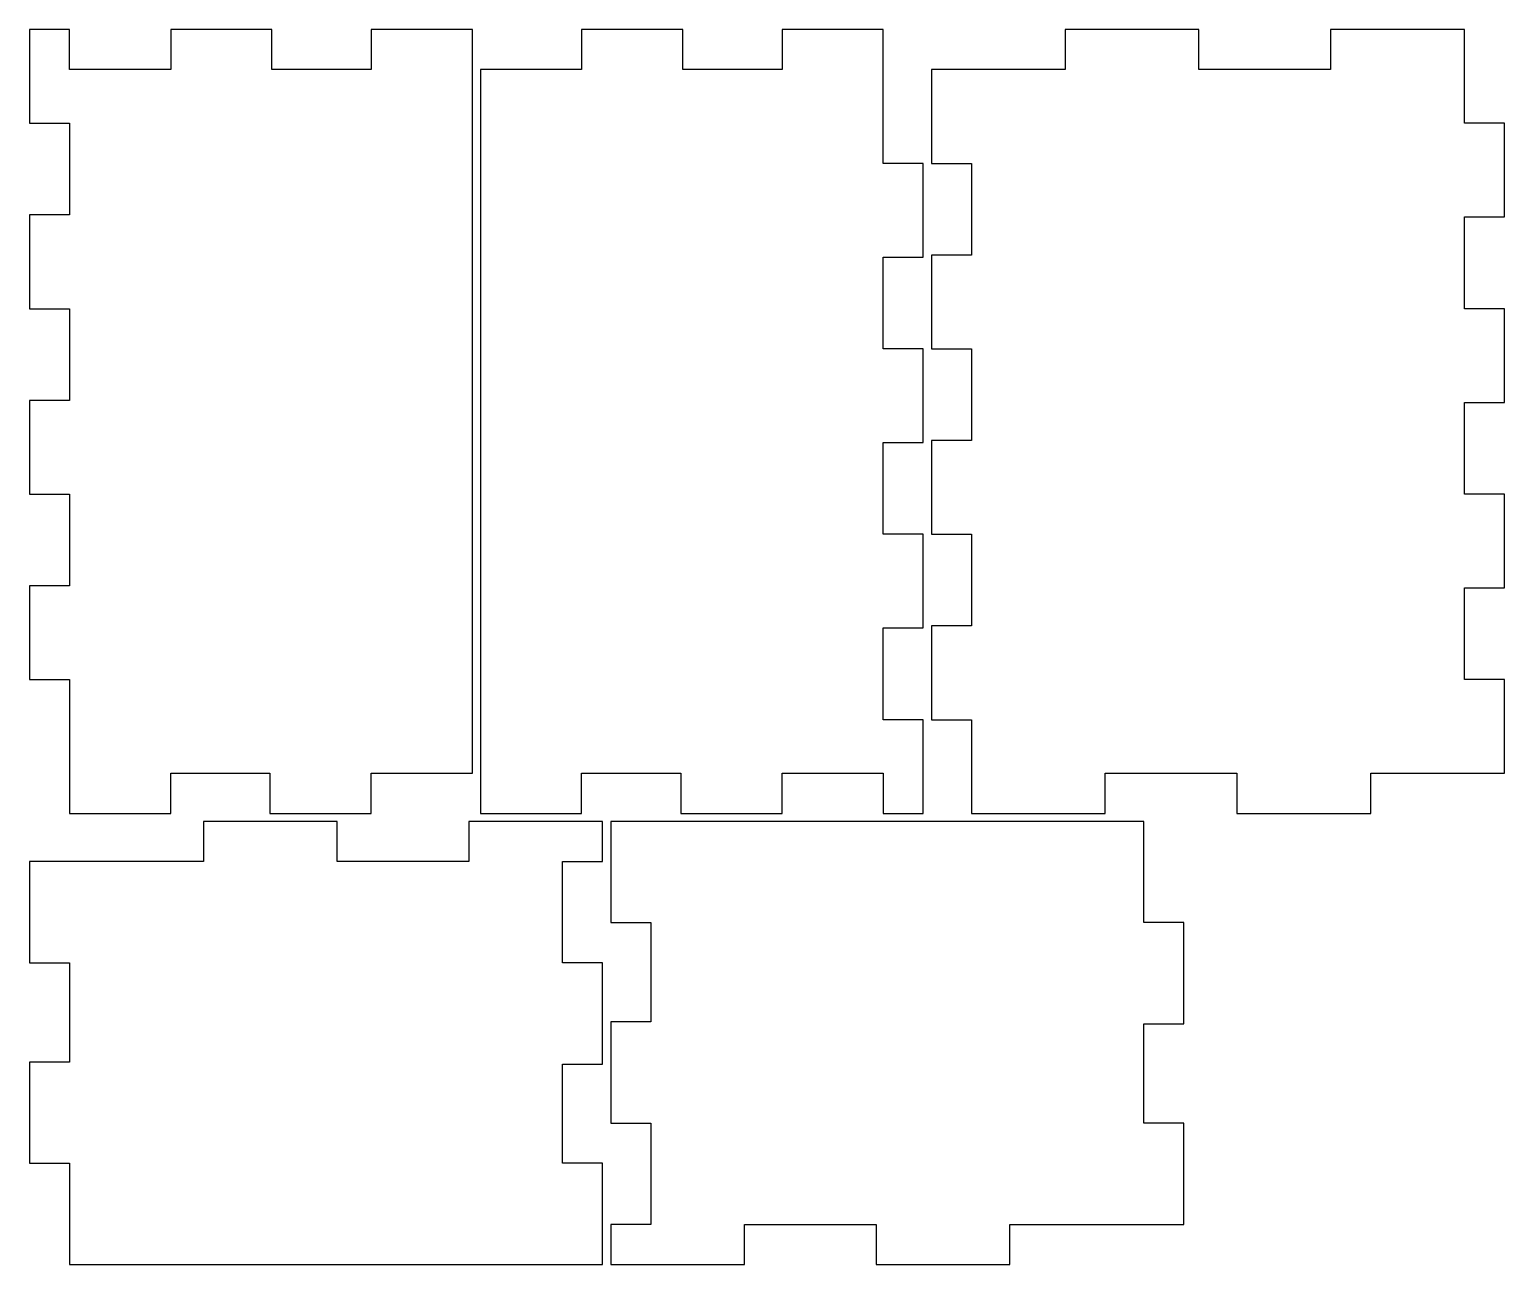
# Model space of a CAD drawing. Header units: metres. Extents: x 0 to 147, y 0 to 123.
import ezdxf

# ---------------------------------------------------------------- set-up
doc = ezdxf.new("R2010")
doc.units = ezdxf.units.M

msp = doc.modelspace()

# ---------------------------------------------------------------- linework, layer by layer
for p, q in [((3.9, 123.1), (-0.1, 123.1)), ((-0.1, 123.1), (-0.1, 113.75)), ((3.9, 119.1), (3.9, 123.1)), ((24.1, 123.1), (14, 123.1)), ((14, 123.1), (14, 119.1)), ((24.1, 119.1), (24.1, 123.1)), ((44.1, 123.1), (34, 123.1)), ((34, 123.1), (34, 119.1)), ((44.1, 48.9), (44.1, 123.1)), ((65.1, 123.1), (55, 123.1)), ((55, 123.1), (55, 119.1)), ((65.1, 119.1), (65.1, 123.1)), ((85.1, 123.1), (75, 123.1)), ((75, 123.1), (75, 119.1)), ((85.1, 109.75), (85.1, 123.1)), ((116.6, 123.1), (103.25, 123.1)), ((103.25, 123.1), (103.25, 119.1)), ((116.6, 119.1), (116.6, 123.1)), ((143.1, 123.1), (129.75, 123.1)), ((129.75, 123.1), (129.75, 119.1)), ((143.1, 113.75), (143.1, 123.1)), ((14, 119.1), (3.9, 119.1)), ((34, 119.1), (24.1, 119.1)), ((55, 119.1), (44.9, 119.1)), ((44.9, 119.1), (44.9, 44.9)), ((75, 119.1), (65.1, 119.1)), ((103.25, 119.1), (89.9, 119.1)), ((89.9, 119.1), (89.9, 109.75)), ((129.75, 119.1), (116.6, 119.1)), ((-0.1, 113.75), (3.9, 113.75)), ((3.9, 113.75), (3.9, 104.6)), ((147.1, 113.75), (143.1, 113.75)), ((147.1, 104.4), (147.1, 113.75)), ((89.1, 109.75), (85.1, 109.75)), ((89.1, 100.4), (89.1, 109.75)), ((89.9, 109.75), (93.9, 109.75)), ((93.9, 109.75), (93.9, 100.6)), ((3.9, 104.6), (-0.1, 104.6)), ((-0.1, 104.6), (-0.1, 95.25)), ((143.1, 95.25), (143.1, 104.4)), ((143.1, 104.4), (147.1, 104.4)), ((85.1, 91.25), (85.1, 100.4)), ((85.1, 100.4), (89.1, 100.4)), ((93.9, 100.6), (89.9, 100.6)), ((89.9, 100.6), (89.9, 91.25)), ((-0.1, 95.25), (3.9, 95.25)), ((3.9, 95.25), (3.9, 86.1)), ((147.1, 95.25), (143.1, 95.25)), ((147.1, 85.9), (147.1, 95.25)), ((89.1, 91.25), (85.1, 91.25)), ((89.1, 81.9), (89.1, 91.25)), ((89.9, 91.25), (93.9, 91.25)), ((93.9, 91.25), (93.9, 82.1)), ((3.9, 86.1), (-0.1, 86.1)), ((-0.1, 86.1), (-0.1, 76.75)), ((143.1, 76.75), (143.1, 85.9)), ((143.1, 85.9), (147.1, 85.9)), ((85.1, 72.75), (85.1, 81.9)), ((85.1, 81.9), (89.1, 81.9)), ((93.9, 82.1), (89.9, 82.1)), ((89.9, 82.1), (89.9, 72.75)), ((-0.1, 76.75), (3.9, 76.75)), ((3.9, 76.75), (3.9, 67.6)), ((147.1, 76.75), (143.1, 76.75)), ((147.1, 67.4), (147.1, 76.75)), ((89.1, 72.75), (85.1, 72.75)), ((89.1, 63.4), (89.1, 72.75)), ((89.9, 72.75), (93.9, 72.75)), ((93.9, 72.75), (93.9, 63.6)), ((3.9, 67.6), (-0.1, 67.6)), ((-0.1, 67.6), (-0.1, 58.25)), ((143.1, 58.25), (143.1, 67.4)), ((143.1, 67.4), (147.1, 67.4)), ((85.1, 54.25), (85.1, 63.4)), ((85.1, 63.4), (89.1, 63.4)), ((93.9, 63.6), (89.9, 63.6)), ((89.9, 63.6), (89.9, 54.25)), ((-0.1, 58.25), (3.9, 58.25)), ((3.9, 58.25), (3.9, 44.9)), ((147.1, 58.25), (143.1, 58.25)), ((147.1, 48.9), (147.1, 58.25)), ((89.1, 54.25), (85.1, 54.25)), ((89.1, 44.9), (89.1, 54.25)), ((89.9, 54.25), (93.9, 54.25)), ((93.9, 54.25), (93.9, 44.9)), ((14, 48.9), (23.9, 48.9)), ((14, 44.9), (14, 48.9)), ((23.9, 48.9), (23.9, 44.9)), ((34, 44.9), (34, 48.9)), ((34, 48.9), (44.1, 48.9)), ((55, 48.9), (64.9, 48.9)), ((55, 44.9), (55, 48.9)), ((64.9, 48.9), (64.9, 44.9)), ((75, 44.9), (75, 48.9)), ((75, 48.9), (85.1, 48.9)), ((85.1, 48.9), (85.1, 44.9)), ((107.25, 48.9), (120.4, 48.9)), ((107.25, 44.9), (107.25, 48.9)), ((120.4, 48.9), (120.4, 44.9)), ((133.75, 44.9), (133.75, 48.9)), ((133.75, 48.9), (147.1, 48.9)), ((3.9, 44.9), (14, 44.9)), ((23.9, 44.9), (34, 44.9)), ((44.9, 44.9), (55, 44.9)), ((64.9, 44.9), (75, 44.9)), ((85.1, 44.9), (89.1, 44.9)), ((93.9, 44.9), (107.25, 44.9)), ((120.4, 44.9), (133.75, 44.9)), ((30.6, 44.1), (17.25, 44.1)), ((17.25, 44.1), (17.25, 40.1)), ((30.6, 40.1), (30.6, 44.1)), ((57.1, 44.1), (43.75, 44.1)), ((43.75, 44.1), (43.75, 40.1)), ((57.1, 40.1), (57.1, 44.1)), ((111.1, 44.1), (57.9, 44.1)), ((57.9, 44.1), (57.9, 34)), ((111.1, 34), (111.1, 44.1)), ((17.25, 40.1), (-0.1, 40.1)), ((-0.1, 40.1), (-0.1, 30)), ((43.75, 40.1), (30.6, 40.1)), ((53.1, 30), (53.1, 40.1)), ((53.1, 40.1), (57.1, 40.1)), ((57.9, 34), (61.9, 34)), ((61.9, 34), (61.9, 24.1)), ((115.1, 34), (111.1, 34)), ((115.1, 23.9), (115.1, 34)), ((-0.1, 30), (3.9, 30)), ((3.9, 30), (3.9, 20.1)), ((57.1, 30), (53.1, 30)), ((57.1, 19.9), (57.1, 30)), ((61.9, 24.1), (57.9, 24.1)), ((57.9, 24.1), (57.9, 14)), ((111.1, 14), (111.1, 23.9)), ((111.1, 23.9), (115.1, 23.9)), ((3.9, 20.1), (-0.1, 20.1)), ((-0.1, 20.1), (-0.1, 10)), ((53.1, 10), (53.1, 19.9)), ((53.1, 19.9), (57.1, 19.9)), ((57.9, 14), (61.9, 14)), ((61.9, 14), (61.9, 3.9)), ((115.1, 14), (111.1, 14)), ((115.1, 3.9), (115.1, 14)), ((-0.1, 10), (3.9, 10)), ((3.9, 10), (3.9, -0.1)), ((57.1, 10), (53.1, 10)), ((57.1, -0.1), (57.1, 10)), ((61.9, 3.9), (57.9, 3.9)), ((57.9, 3.9), (57.9, -0.1)), ((71.25, 3.9), (84.4, 3.9)), ((71.25, -0.1), (71.25, 3.9)), ((84.4, 3.9), (84.4, -0.1)), ((97.75, -0.1), (97.75, 3.9)), ((97.75, 3.9), (115.1, 3.9)), ((3.9, -0.1), (57.1, -0.1)), ((57.9, -0.1), (71.25, -0.1)), ((84.4, -0.1), (97.75, -0.1))]:
    msp.add_line(p, q)

doc.saveas('drawing.dxf')
